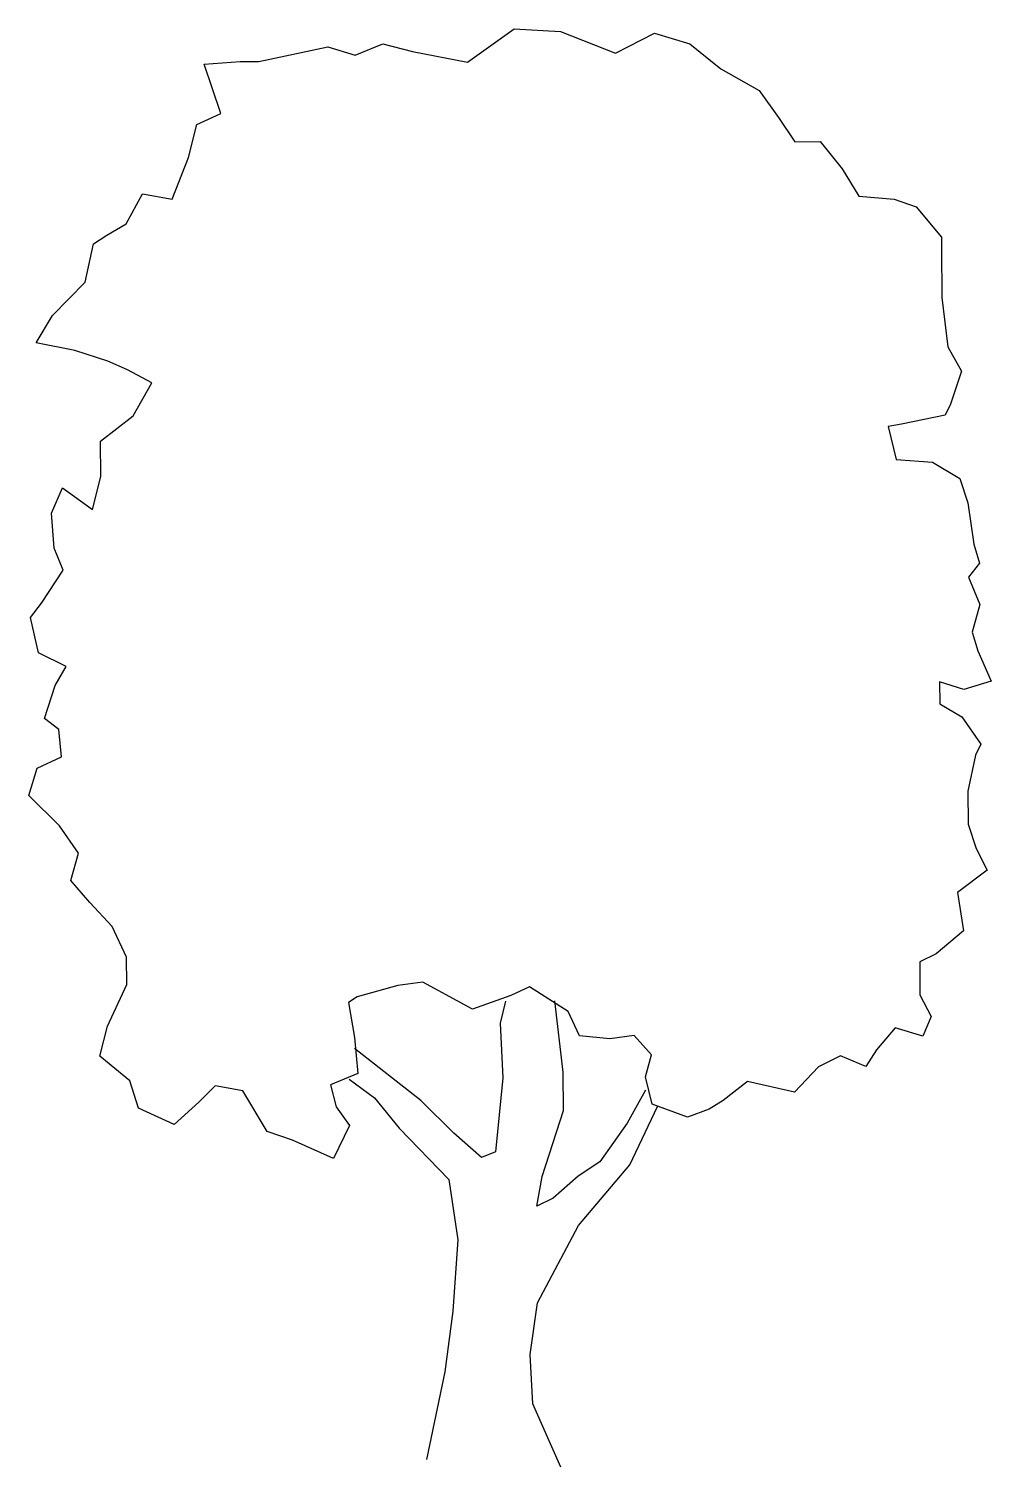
# Model space of a CAD drawing. Extents: x 411.9 to 449.8, y 101.3 to 157.9.
import ezdxf

# ---------------------------------------------------------------- set-up
doc = ezdxf.new("R2010")
doc.units = 0
doc.header["$LTSCALE"] = 12
doc.header["$MEASUREMENT"] = 0
doc.layers.get('0').update_dxf_attribs({"linetype": 'CONTINUOUS'})

# ---------------------------------------------------------------- blocks, each defined once
blk = doc.blocks.new('TREE12E')
for p, q in [((-0.00408, 0.24912), (0.0043, 0.25508)), ((0.0043, 0.25508), (0.01259, 0.25459)), ((0.01259, 0.25459), (0.02244, 0.25073)), ((0.02244, 0.25073), (0.02943, 0.2543)), ((0.02943, 0.2543), (0.03577, 0.25238)), ((-0.04143, 0.24925), (-0.02909, 0.25187)), ((-0.02909, 0.25187), (-0.02417, 0.25037)), ((-0.02417, 0.25037), (-0.01927, 0.25237)), ((-0.01927, 0.25237), (-0.01392, 0.25101)), ((-0.01392, 0.25101), (-0.00408, 0.24912)), ((0.03577, 0.25238), (0.04128, 0.24793)), ((-0.05125, 0.24875), (-0.0448, 0.24922)), ((-0.04823, 0.23993), (-0.05125, 0.24875)), ((-0.0448, 0.24922), (-0.04143, 0.24925)), ((0.04128, 0.24793), (0.04819, 0.24405)), ((0.04819, 0.24405), (0.0516, 0.23917)), ((-0.05257, 0.23793), (-0.04823, 0.23993)), ((-0.05407, 0.23202), (-0.05257, 0.23793)), ((0.0516, 0.23917), (0.05458, 0.23484)), ((0.05458, 0.23484), (0.05907, 0.23487)), ((0.05907, 0.23487), (0.06304, 0.22999)), ((-0.05696, 0.22456), (-0.05407, 0.23202)), ((0.06304, 0.22999), (0.06603, 0.2251)), ((-0.06521, 0.22014), (-0.0623, 0.2255)), ((-0.0623, 0.2255), (-0.05696, 0.22456)), ((0.06603, 0.2251), (0.07235, 0.22459)), ((0.07235, 0.22459), (0.07629, 0.22322)), ((0.07629, 0.22322), (0.08082, 0.21778)), ((-0.0687, 0.21815), (-0.06521, 0.22014)), ((-0.07256, 0.20969), (-0.07107, 0.21659)), ((-0.07107, 0.21659), (-0.0687, 0.21815)), ((0.08082, 0.21778), (0.08084, 0.21581)), ((0.08084, 0.21581), (0.08091, 0.20697)), ((-0.07841, 0.20375), (-0.07256, 0.20969)), ((0.08091, 0.20697), (0.08196, 0.19813)), ((-0.08132, 0.19882), (-0.07841, 0.20375)), ((-0.07443, 0.19747), (-0.08132, 0.19882)), ((-0.06852, 0.19555), (-0.07443, 0.19747)), ((0.08196, 0.19813), (0.08438, 0.1938)), ((-0.065, 0.19403), (-0.06852, 0.19555)), ((-0.06063, 0.19168), (-0.065, 0.19403)), ((0.08438, 0.1938), (0.08246, 0.18788)), ((-0.06395, 0.18575), (-0.06063, 0.19168)), ((-0.06981, 0.18122), (-0.06395, 0.18575)), ((0.0815, 0.18591), (0.07365, 0.1843)), ((0.08246, 0.18788), (0.0815, 0.18591)), ((0.07365, 0.1843), (0.07126, 0.18386)), ((0.07126, 0.18386), (0.07271, 0.17798)), ((-0.06977, 0.1749), (-0.06981, 0.18122)), ((0.07271, 0.17798), (0.07918, 0.17747)), ((0.07918, 0.17747), (0.08411, 0.17456)), ((-0.07856, 0.16837), (-0.07663, 0.17288)), ((-0.07663, 0.17288), (-0.07126, 0.16899)), ((-0.07126, 0.16899), (-0.06977, 0.1749)), ((0.08411, 0.17456), (0.08555, 0.17022)), ((0.08555, 0.17022), (0.08659, 0.16279)), ((-0.07809, 0.16206), (-0.07856, 0.16837)), ((0.08659, 0.16279), (0.0876, 0.15942)), ((-0.07651, 0.15814), (-0.07809, 0.16206)), ((-0.0804, 0.15221), (-0.07651, 0.15814)), ((0.0876, 0.15942), (0.08565, 0.15688)), ((0.08565, 0.15688), (0.08766, 0.15198)), ((-0.08234, 0.14967), (-0.0804, 0.15221)), ((0.08766, 0.15198), (0.08629, 0.14706)), ((-0.08089, 0.14336), (-0.08234, 0.14967)), ((0.08629, 0.14706), (0.0873, 0.1437)), ((-0.07596, 0.14087), (-0.08089, 0.14336)), ((0.0873, 0.1437), (0.08973, 0.13824)), ((-0.0779, 0.13749), (-0.07596, 0.14087)), ((-0.07982, 0.13158), (-0.0779, 0.13749)), ((0.08047, 0.13817), (0.0805, 0.13424)), ((0.08483, 0.1368), (0.08047, 0.13817)), ((0.08973, 0.13824), (0.08483, 0.1368)), ((0.0805, 0.13424), (0.08445, 0.13188)), ((-0.07727, 0.12963), (-0.07982, 0.13158)), ((0.08445, 0.13188), (0.08785, 0.12699)), ((-0.07681, 0.12472), (-0.07727, 0.12963)), ((0.08785, 0.12699), (0.08689, 0.12502)), ((-0.08115, 0.12272), (-0.07681, 0.12472)), ((0.08689, 0.12502), (0.08553, 0.11855)), ((-0.08266, 0.1178), (-0.08115, 0.12272)), ((0.08553, 0.11855), (0.08558, 0.11266)), ((-0.07714, 0.11236), (-0.08266, 0.1178)), ((-0.07373, 0.10748), (-0.07714, 0.11236)), ((0.08558, 0.11266), (0.08702, 0.10831)), ((0.08702, 0.10831), (0.08901, 0.1044)), ((-0.0751, 0.10255), (-0.07373, 0.10748)), ((0.08901, 0.1044), (0.08371, 0.10043)), ((-0.0717, 0.09865), (-0.0751, 0.10255)), ((-0.06773, 0.09433), (-0.0717, 0.09865)), ((0.08371, 0.10043), (0.08475, 0.09356)), ((-0.06516, 0.08887), (-0.06773, 0.09433)), ((0.08475, 0.09356), (0.07986, 0.08945)), ((-0.06512, 0.08396), (-0.06516, 0.08887)), ((0.07986, 0.08945), (0.07693, 0.08802)), ((0.07693, 0.08802), (0.07697, 0.08212)), ((-0.06857, 0.07649), (-0.06512, 0.08396)), ((-0.01654, 0.08378), (-0.02383, 0.08175)), ((-0.01206, 0.08437), (-0.01654, 0.08378)), ((-0.00317, 0.07953), (-0.01206, 0.08437)), ((0.00704, 0.08354), (0.00369, 0.08197)), ((0.01396, 0.0791), (0.00704, 0.08354)), ((-0.02383, 0.08175), (-0.02536, 0.08076)), ((-0.02536, 0.08076), (-0.02433, 0.07445)), ((0.00369, 0.08197), (-0.00317, 0.07953)), ((0.00271, 0.08098), (0.00176, 0.07704)), ((0.01306, 0.06828), (0.01156, 0.08105)), ((0.07697, 0.08212), (0.07897, 0.07821)), ((0.01596, 0.07477), (0.01396, 0.0791)), ((0.07897, 0.07821), (0.07745, 0.07469)), ((-0.06994, 0.07114), (-0.06857, 0.07649)), ((0.00176, 0.07704), (0.00226, 0.06722)), ((0.02144, 0.07425), (0.01596, 0.07477)), ((0.02579, 0.07484), (0.02144, 0.07425)), ((0.0289, 0.07136), (0.02579, 0.07484)), ((0.07253, 0.07619), (0.06919, 0.07223)), ((0.07745, 0.07469), (0.07253, 0.07619)), ((-0.02433, 0.07445), (-0.02372, 0.068)), ((-0.01245, 0.06317), (-0.02432, 0.07248)), ((0.06919, 0.07223), (0.06725, 0.06927)), ((-0.06457, 0.06669), (-0.06994, 0.07114)), ((0.02781, 0.06742), (0.0289, 0.07136)), ((0.06274, 0.0712), (0.05882, 0.0692)), ((0.06725, 0.06927), (0.06274, 0.0712)), ((-0.02372, 0.068), (-0.02862, 0.06599)), ((-0.02526, 0.067), (-0.02074, 0.06367)), ((0.00226, 0.06722), (0.00096, 0.05401)), ((0.01311, 0.06141), (0.01306, 0.06828)), ((0.02897, 0.06251), (0.02781, 0.06742)), ((0.05882, 0.0692), (0.05451, 0.06468)), ((-0.06298, 0.06179), (-0.06457, 0.06669)), ((-0.04926, 0.06583), (-0.05218, 0.06286)), ((-0.04433, 0.06489), (-0.04926, 0.06583)), ((-0.03993, 0.05762), (-0.04433, 0.06489)), ((-0.02862, 0.06599), (-0.02761, 0.06207)), ((0.02783, 0.06503), (0.02451, 0.05911)), ((0.04607, 0.06658), (0.04174, 0.06317)), ((0.05451, 0.06468), (0.04607, 0.06658)), ((-0.05218, 0.06286), (-0.05664, 0.05889)), ((-0.02761, 0.06207), (-0.02519, 0.05872)), ((-0.02074, 0.06367), (-0.01634, 0.05823)), ((-0.00651, 0.05732), (-0.01245, 0.06317)), ((0.02498, 0.05167), (0.02996, 0.0621)), ((0.03531, 0.06018), (0.02897, 0.06251)), ((0.04174, 0.06317), (0.03923, 0.06161)), ((-0.05664, 0.05889), (-0.06298, 0.06179)), ((0.00928, 0.04958), (0.01311, 0.06141)), ((0.03923, 0.06161), (0.03531, 0.06018)), ((-0.03542, 0.05611), (-0.03993, 0.05762)), ((-0.02519, 0.05872), (-0.02809, 0.0528)), ((-0.01634, 0.05823), (-0.00743, 0.04903)), ((-0.00156, 0.05301), (-0.00651, 0.05732)), ((0.02451, 0.05911), (0.01965, 0.05219)), ((-0.02809, 0.0528), (-0.03542, 0.05611)), ((0.00096, 0.05401), (-0.00156, 0.05301)), ((0.01965, 0.05219), (0.01573, 0.04963)), ((0.0158, 0.04079), (0.02498, 0.05167)), ((-0.00743, 0.04903), (-0.0058, 0.03823)), ((0.00834, 0.04424), (0.00928, 0.04958)), ((0.01573, 0.04963), (0.01127, 0.04567)), ((0.01127, 0.04567), (0.00834, 0.04424)), ((0.00847, 0.02697), (0.0158, 0.04079)), ((-0.0058, 0.03823), (-0.00668, 0.02545)), ((0.00714, 0.0177), (0.00847, 0.02697)), ((-0.00668, 0.02545), (-0.00814, 0.01463)), ((0.00763, 0.00885), (0.00714, 0.0177)), ((-0.00814, 0.01463), (-0.01139, -0.00112)), ((0.0092, 0.00536), (0.00763, 0.00885)), ((0.01263, -0.00248), (0.0092, 0.00536))]:
    blk.add_line(p, q)

msp = doc.modelspace()

# ---------------------------------------------------------------- block references
at = {"xscale": 220, "yscale": 220, "zscale": 220}
msp.add_blockref('TREE12E', (430.062, 101.831), dxfattribs=at)

doc.saveas('drawing.dxf')
